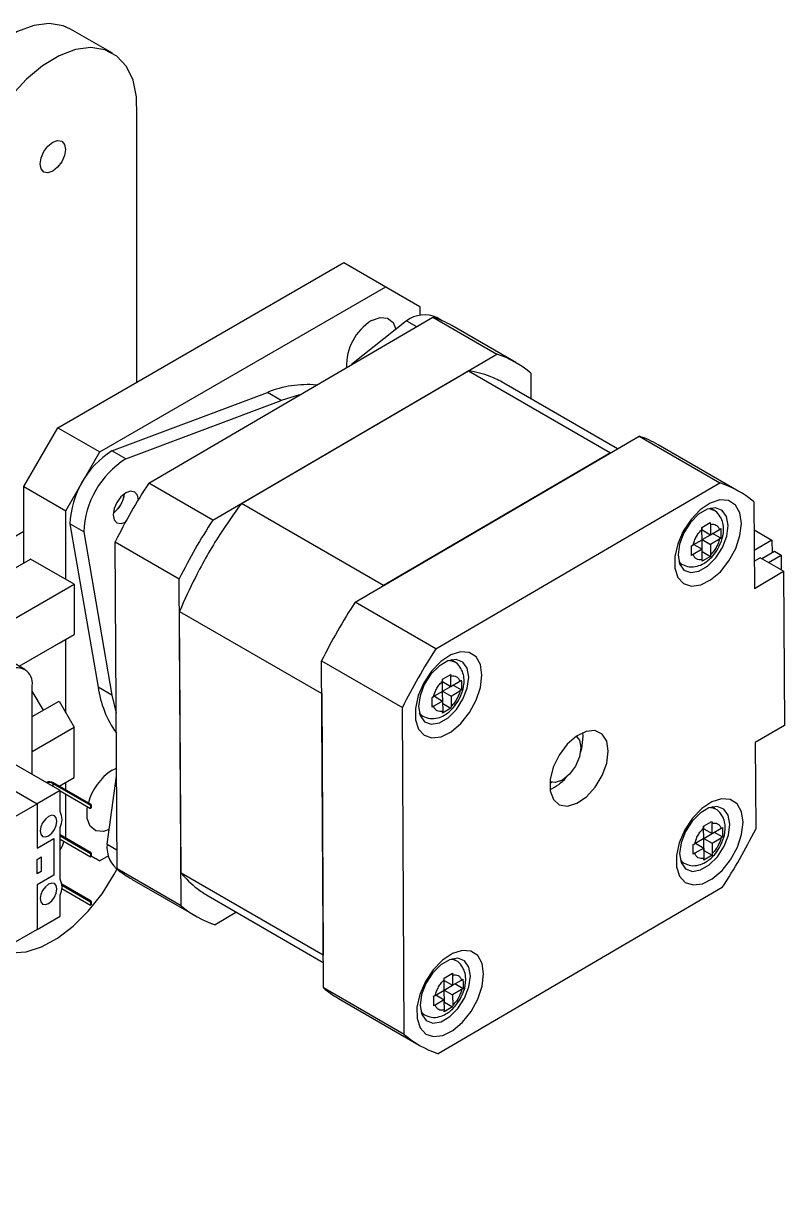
# Model space of a CAD drawing. Header units: millimetres. Extents: x 71 to 341, y 55 to 259.
# Drawn here: x 277 to 341.3, y 133.6 to 232.8 of the extents above; entities that cross this region are included whole.
import ezdxf

# ---------------------------------------------------------------- set-up
doc = ezdxf.new("R2010")
doc.units = ezdxf.units.MM

msp = doc.modelspace()

# ---------------------------------------------------------------- linework, layer by layer
at = {"color": 7, "linetype": 'Continuous', "lineweight": 25}
for p, q in [((284.564, 230.332), (281.028, 232.373)), ((286.63, 202.556), (286.63, 225.057)), ((279.95, 198.7), (304.121, 212.654)), ((304.121, 212.654), (307.657, 210.613)), ((283.485, 196.659), (307.657, 210.613)), ((307.657, 210.613), (310.526, 208.955)), ((310.526, 208.955), (310.526, 208.183)), ((287.634, 194.024), (311.634, 208.054)), ((309.418, 207.735), (304.763, 204.037)), ((309.418, 207.735), (310.258, 207.25)), ((311.634, 208.054), (317.043, 204.931)), ((312.424, 207.741), (311.969, 208.004)), ((318.636, 204.207), (313.227, 207.33)), ((293.044, 190.902), (317.043, 204.931)), ((295.459, 192.305), (314.642, 203.52)), ((314.642, 203.52), (326.649, 196.588)), ((316.464, 203.035), (316.463, 203.034)), ((316.471, 203.031), (316.464, 203.035)), ((327.244, 196.928), (317.636, 202.475)), ((319.91, 203.317), (319.922, 201.155)), ((284.514, 196.75), (297.651, 201.682)), ((298.817, 201.009), (297.651, 201.682)), ((300.373, 201.471), (298.817, 201.009)), ((285.681, 196.077), (298.817, 201.009)), ((277.08, 193.729), (279.95, 198.7)), ((279.95, 198.7), (283.485, 196.659)), ((305.064, 183.962), (329.064, 197.992)), ((329.064, 197.992), (335.888, 194.053)), ((280.616, 191.688), (283.485, 196.659)), ((285.681, 196.077), (284.514, 196.75)), ((326.649, 196.588), (307.466, 185.374)), ((337.48, 193.328), (330.657, 197.268)), ((277.08, 193.729), (280.616, 191.688)), ((277.08, 187.286), (277.08, 193.729)), ((293.044, 190.902), (287.634, 194.024)), ((311.888, 180.023), (335.888, 194.053)), ((280.616, 185.898), (280.616, 191.688)), ((307.466, 185.374), (295.459, 192.305)), ((335.349, 191.753), (335.086, 191.905)), ((338.755, 192.439), (338.795, 185.137)), ((282.132, 189.904), (280.965, 190.577)), ((280.965, 190.577), (283.344, 176.798)), ((334.359, 190.274), (335.066, 190.687)), ((335.066, 190.687), (335.077, 190.536)), ((335.077, 190.536), (335.082, 189.664)), ((271.724, 186.887), (277.08, 189.979)), ((282.132, 189.904), (284.511, 176.124)), ((293.655, 189.701), (293.639, 189.692)), ((293.639, 189.692), (293.646, 189.688)), ((334.37, 190.123), (334.359, 190.274)), ((334.375, 189.25), (334.37, 190.123)), ((334.375, 190.072), (334.374, 190.282)), ((334.375, 190.072), (335.082, 189.664)), ((334.38, 189.258), (335.078, 189.666)), ((335.082, 189.664), (335.84, 190.107)), ((335.96, 189.372), (335.268, 189.772)), ((335.84, 190.107), (335.956, 190.186)), ((338.768, 190.082), (340.28, 189.209)), ((284.803, 189.079), (290.212, 185.956)), ((284.955, 161.453), (284.803, 189.079)), ((333.481, 188.739), (333.617, 188.807)), ((333.481, 188.733), (333.56, 188.779)), ((333.617, 188.807), (334.375, 189.25)), ((333.677, 188.842), (334.38, 188.436)), ((334.385, 188.24), (334.38, 189.258)), ((334.38, 189.258), (335.087, 188.85)), ((335.845, 189.293), (335.087, 188.85)), ((335.087, 188.85), (335.091, 187.977)), ((335.96, 189.372), (335.845, 189.293)), ((340.28, 189.209), (338.777, 188.331)), ((340.28, 189.209), (340.285, 188.15)), ((100.869, 85.561), (277.646, 187.612)), ((281.323, 185.489), (277.646, 187.612)), ((333.621, 187.993), (333.485, 187.926)), ((334.38, 188.436), (333.621, 187.993)), ((335.082, 187.838), (334.375, 187.425)), ((334.375, 187.425), (334.384, 187.563)), ((334.384, 187.563), (334.38, 188.436)), ((334.381, 188.238), (334.385, 188.24)), ((334.385, 188.24), (335.082, 187.838)), ((335.091, 187.977), (335.082, 187.838)), ((338.782, 187.43), (339.29, 187.727)), ((341.27, 186.584), (339.29, 187.727)), ((339.427, 187.648), (340.496, 188.273)), ((339.993, 187.321), (341.062, 187.946)), ((340.496, 188.273), (341.062, 187.946)), ((341.062, 187.946), (341.069, 186.7)), ((332.436, 187.315), (332.699, 187.163)), ((338.795, 185.137), (341.27, 186.584)), ((341.27, 186.584), (341.341, 173.561)), ((290.364, 158.33), (290.212, 185.956)), ((291.572, 186.065), (291.565, 186.069)), ((291.565, 186.069), (291.565, 186.051)), ((104.546, 83.438), (281.323, 185.489)), ((281.323, 185.489), (281.323, 181.243)), ((311.888, 180.023), (305.064, 183.962)), ((290.235, 183.18), (302.241, 176.249)), ((290.356, 161.098), (290.235, 183.18)), ((276.687, 178.567), (281.323, 181.243)), ((280.05, 180.508), (281.323, 181.243)), ((280.616, 174.629), (280.616, 180.835)), ((277.166, 178.29), (273.63, 180.331)), ((276.687, 178.567), (280.05, 180.508)), ((302.233, 179.017), (309.057, 175.078)), ((302.385, 151.391), (302.233, 179.017)), ((313.429, 178.939), (313.166, 179.091)), ((312.439, 177.46), (313.146, 177.873)), ((313.146, 177.873), (313.157, 177.722)), ((313.162, 176.85), (313.157, 177.722)), ((277.787, 169.426), (277.787, 176.917)), ((284.511, 176.124), (283.344, 176.798)), ((312.45, 177.309), (312.439, 177.46)), ((312.455, 176.436), (312.45, 177.309)), ((312.455, 177.258), (312.454, 177.468)), ((312.455, 177.258), (313.162, 176.85)), ((312.46, 176.444), (313.158, 176.852)), ((313.162, 176.85), (313.921, 177.293)), ((313.348, 176.958), (314.04, 176.558)), ((313.921, 177.293), (314.036, 177.372)), ((278.724, 174.844), (277.787, 176.466)), ((284.511, 176.124), (284.883, 174.601)), ((302.241, 176.249), (302.363, 154.167)), ((311.561, 175.925), (311.697, 175.993)), ((311.561, 175.919), (311.64, 175.965)), ((312.455, 176.436), (311.697, 175.993)), ((311.757, 176.028), (312.46, 175.622)), ((312.465, 175.426), (312.46, 176.444)), ((312.46, 176.444), (313.167, 176.036)), ((313.167, 176.036), (313.925, 176.479)), ((313.167, 176.036), (313.172, 175.163)), ((314.04, 176.558), (313.925, 176.479)), ((277.787, 174.303), (280.05, 175.609)), ((280.05, 175.609), (281.323, 173.405)), ((309.208, 147.452), (309.057, 175.078)), ((311.701, 175.179), (311.565, 175.111)), ((312.46, 175.622), (311.701, 175.179)), ((313.162, 175.024), (312.455, 174.611)), ((312.455, 174.611), (312.464, 174.749)), ((312.46, 175.622), (312.464, 174.749)), ((312.461, 175.424), (312.465, 175.426)), ((312.465, 175.426), (313.162, 175.024)), ((313.172, 175.163), (313.162, 175.024)), ((310.516, 174.501), (310.779, 174.349)), ((277.787, 171.364), (281.323, 173.405)), ((281.323, 169.159), (281.323, 173.405)), ((324.335, 172.616), (324.313, 172.969)), ((341.341, 173.561), (338.866, 172.114)), ((323.875, 172.537), (323.762, 172.665)), ((338.866, 172.114), (338.906, 164.812)), ((280.139, 168.069), (275.896, 170.518)), ((284.525, 169.782), (284.908, 169.963)), ((273.951, 169.396), (278.194, 166.946)), ((282.773, 166.875), (279.591, 168.712)), ((280.07, 168.435), (281.323, 169.159)), ((280.616, 168.12), (280.616, 168.75)), ((284.11, 163.529), (284.912, 169.286)), ((321.516, 168.775), (321.683, 168.741)), ((280.139, 168.069), (278.194, 166.946)), ((279.52, 168.671), (282.702, 166.834)), ((280.139, 166.287), (280.139, 168.069)), ((280.139, 168.028), (282.702, 166.548)), ((280.616, 164.037), (280.616, 167.752)), ((275.366, 165.314), (278.194, 166.946)), ((278.194, 166.946), (278.194, 163.19)), ((282.702, 166.834), (282.773, 166.875)), ((282.702, 166.834), (282.702, 166.548)), ((282.773, 166.875), (282.773, 166.589)), ((282.702, 166.548), (282.773, 166.589)), ((335.487, 166.521), (335.224, 166.673)), ((280.139, 160.572), (280.139, 164.951)), ((334.498, 165.041), (335.205, 165.455)), ((334.509, 164.891), (334.498, 165.041)), ((334.514, 164.018), (334.509, 164.891)), ((334.514, 164.839), (334.512, 165.05)), ((334.514, 164.839), (335.221, 164.431)), ((335.205, 165.455), (335.216, 165.304)), ((335.221, 164.431), (335.216, 165.304)), ((335.221, 164.431), (335.979, 164.875)), ((335.979, 164.875), (336.094, 164.954)), ((278.194, 163.19), (279.608, 164.007)), ((279.608, 164.007), (279.608, 160.904)), ((282.773, 162.792), (280.139, 164.313)), ((280.139, 164.231), (282.702, 162.751)), ((280.139, 163.945), (282.702, 162.465)), ((334.514, 164.018), (333.755, 163.575)), ((334.518, 164.026), (335.216, 164.434)), ((334.524, 163.008), (334.518, 164.026)), ((334.518, 164.026), (335.225, 163.617)), ((335.225, 163.617), (335.983, 164.061)), ((335.406, 164.54), (336.099, 164.14)), ((336.099, 164.14), (335.983, 164.061)), ((282.702, 162.751), (282.773, 162.792)), ((282.702, 162.751), (282.702, 162.465)), ((282.773, 162.792), (282.773, 162.506)), ((284.11, 163.529), (284.946, 163.046)), ((333.619, 163.507), (333.755, 163.575)), ((333.62, 163.5), (333.698, 163.546)), ((333.76, 162.761), (333.624, 162.693)), ((334.518, 163.204), (333.76, 162.761)), ((333.815, 163.61), (334.518, 163.204)), ((334.518, 163.204), (334.523, 162.331)), ((334.519, 163.005), (334.524, 163.008)), ((334.524, 163.008), (335.22, 162.606)), ((335.225, 163.617), (335.23, 162.744)), ((278.194, 162.251), (278.548, 162.455)), ((278.194, 161.026), (278.194, 162.251)), ((278.548, 162.455), (278.548, 161.231)), ((282.702, 162.465), (282.773, 162.506)), ((283.485, 162.119), (282.773, 162.531)), ((282.773, 162.53), (283.485, 162.119)), ((284.231, 162.549), (283.485, 162.119)), ((332.574, 162.083), (332.837, 161.931)), ((335.22, 162.606), (334.513, 162.192)), ((334.513, 162.192), (334.523, 162.331)), ((335.23, 162.744), (335.22, 162.606)), ((278.548, 161.231), (278.194, 161.026)), ((279.608, 160.904), (278.194, 160.087)), ((290.364, 158.33), (284.955, 161.453)), ((285.153, 161.237), (285.47, 161.054)), ((302.363, 154.167), (290.356, 161.098)), ((278.194, 160.087), (278.194, 156.331)), ((280.283, 159.779), (282.702, 158.383)), ((282.773, 158.709), (280.29, 160.142)), ((280.296, 160.057), (282.702, 158.669)), ((286.229, 160.563), (291.638, 157.44)), ((291.71, 159.796), (291.71, 159.795)), ((291.71, 159.795), (291.717, 159.791)), ((336.075, 159.867), (312.076, 145.837)), ((280.139, 157.454), (280.139, 159.235)), ((292.638, 159.173), (302.373, 153.553)), ((282.702, 158.669), (282.773, 158.709)), ((282.702, 158.669), (282.702, 158.383)), ((282.702, 158.383), (282.773, 158.424)), ((282.773, 158.709), (282.773, 158.424)), ((278.194, 156.331), (280.139, 157.454)), ((295.051, 157.78), (293.231, 156.716)), ((278.194, 156.331), (275.366, 154.699)), ((313.567, 153.707), (313.304, 153.859)), ((312.578, 152.227), (313.285, 152.641)), ((312.589, 152.077), (312.578, 152.227)), ((312.594, 151.204), (312.589, 152.077)), ((312.594, 152.025), (312.593, 152.236)), ((312.594, 152.025), (313.301, 151.617)), ((313.285, 152.641), (313.296, 152.49)), ((313.296, 152.49), (313.301, 151.617)), ((313.301, 151.617), (314.059, 152.061)), ((314.059, 152.061), (314.174, 152.14)), ((309.208, 147.452), (302.385, 151.391)), ((311.835, 150.761), (312.594, 151.204)), ((312.598, 151.211), (313.296, 151.62)), ((312.604, 150.194), (312.598, 151.211)), ((312.598, 151.211), (313.305, 150.803)), ((314.064, 151.247), (313.305, 150.803)), ((314.179, 151.326), (313.486, 151.726)), ((314.179, 151.326), (314.064, 151.247)), ((303.659, 150.501), (310.483, 146.562)), ((311.7, 150.693), (311.835, 150.761)), ((311.7, 150.686), (311.778, 150.732)), ((311.84, 149.947), (311.704, 149.879)), ((312.598, 150.39), (311.84, 149.947)), ((311.895, 150.796), (312.598, 150.39)), ((312.603, 149.517), (312.598, 150.39)), ((312.599, 150.191), (312.604, 150.194)), ((312.604, 150.194), (313.301, 149.792)), ((313.31, 149.93), (313.301, 149.792)), ((313.305, 150.803), (313.31, 149.93)), ((310.655, 149.269), (310.917, 149.117)), ((313.301, 149.792), (312.593, 149.378)), ((312.593, 149.378), (312.603, 149.517))]:
    msp.add_line(p, q, dxfattribs=at)
at = {"color": 8, "linetype": 'Continuous', "lineweight": 25}
msp.add_line((279.52, 168.671), (279.52, 168.426), dxfattribs=at)
at = {"color": 7, "linetype": 'Continuous', "lineweight": 25, "flags": 128}
for points in [[(281.028, 232.373), (280.392, 232.657), (279.211, 232.845), (277.907, 232.678), (276.528, 232.162), (275.128, 231.317), (273.762, 230.177), (272.481, 228.784), (271.336, 227.193), (270.37, 225.466)], [(286.63, 225.057), (286.603, 226.657), (286.302, 228.062), (285.74, 229.219), (284.938, 230.081), (283.927, 230.616), (282.747, 230.804), (281.442, 230.637), (280.063, 230.121), (278.664, 229.276), (277.297, 228.136), (276.017, 226.743), (274.871, 225.152), (273.905, 223.425)], [(280.584, 222.213), (280.503, 221.698), (280.273, 221.167), (279.929, 220.703), (279.523, 220.376), (279.117, 220.235), (278.773, 220.301), (278.543, 220.566), (278.463, 220.988), (278.543, 221.504), (278.773, 222.034), (279.117, 222.498), (279.523, 222.825), (279.929, 222.966), (280.273, 222.9), (280.503, 222.635), (280.584, 222.213)], [(306.446, 207.749), (307.171, 208.021), (307.809, 207.963), (308.283, 207.585), (308.518, 207.02)], [(286.752, 192.628), (286.671, 193.009), (286.44, 193.272), (286.095, 193.337), (285.689, 193.195), (285.283, 192.866), (284.94, 192.401), (284.711, 191.871), (284.631, 191.356)], [(337.701, 190.622), (337.57, 191.508), (337.199, 192.168), (336.622, 192.545), (335.889, 192.603), (335.066, 192.339), (334.225, 191.774), (333.443, 190.961), (332.787, 189.971), (332.316, 188.891), (332.073, 187.819), (332.078, 186.848), (332.332, 186.066), (332.811, 185.542), (333.474, 185.322), (334.26, 185.426), (335.101, 185.845), (335.922, 186.542), (336.65, 187.454), (337.219, 188.5), (337.58, 189.589), (337.701, 190.622)], [(336.585, 190.444), (336.453, 191.204), (336.08, 191.723), (335.513, 191.939), (334.819, 191.824), (334.082, 191.393), (333.392, 190.699), (332.83, 189.824), (332.466, 188.874), (332.343, 187.964), (332.475, 187.204), (332.848, 186.684), (333.415, 186.469), (334.109, 186.584), (334.846, 187.015), (335.536, 187.709), (336.098, 188.584), (336.462, 189.534), (336.585, 190.444)], [(284.631, 191.356), (284.713, 190.935), (284.944, 190.671), (285.289, 190.606), (285.659, 190.729)], [(315.781, 177.808), (315.65, 178.694), (315.279, 179.354), (314.702, 179.731), (313.969, 179.789), (313.146, 179.524), (312.306, 178.96), (311.523, 178.147), (310.867, 177.157), (310.396, 176.077), (310.153, 175.005), (310.158, 174.034), (310.412, 173.252), (310.891, 172.728), (311.554, 172.508), (312.34, 172.612), (313.182, 173.031), (314.002, 173.728), (314.73, 174.64), (315.299, 175.686), (315.66, 176.775), (315.781, 177.808)], [(314.665, 177.63), (314.533, 178.39), (314.161, 178.909), (313.593, 179.125), (312.899, 179.01), (312.163, 178.579), (311.472, 177.885), (310.911, 177.01), (310.546, 176.06), (310.423, 175.15), (310.555, 174.389), (310.928, 173.87), (311.495, 173.655), (312.189, 173.77), (312.926, 174.201), (313.616, 174.895), (314.178, 175.77), (314.542, 176.72), (314.665, 177.63)], [(326.456, 171.392), (326.317, 172.238), (325.925, 172.837), (325.322, 173.121), (324.574, 173.062), (323.762, 172.665), (322.973, 171.973), (322.294, 171.061), (321.798, 170.029), (321.538, 168.987), (321.543, 168.049), (321.812, 167.317), (322.317, 166.869), (323.002, 166.755), (323.793, 166.987), (324.604, 167.539), (325.348, 168.351), (325.944, 169.337), (326.327, 170.388), (326.456, 171.392)], [(323.746, 172.654), (324.022, 172.309), (324.146, 171.684), (324.029, 170.919), (323.69, 170.129), (323.181, 169.436), (322.577, 168.945), (321.973, 168.73), (321.518, 168.794)], [(324.114, 171.289), (324.206, 171.613), (324.335, 172.616)], [(337.839, 165.389), (337.708, 166.276), (337.338, 166.936), (336.76, 167.312), (336.027, 167.371), (335.204, 167.106), (334.364, 166.542), (333.581, 165.729), (332.925, 164.738), (332.455, 163.659), (332.211, 162.586), (332.217, 161.616), (332.47, 160.834), (332.95, 160.309), (333.612, 160.09), (334.399, 160.194), (335.24, 160.613), (336.061, 161.309), (336.788, 162.221), (337.358, 163.268), (337.719, 164.356), (337.839, 165.389)], [(278.459, 164.65), (278.513, 164.368), (278.666, 164.192), (278.896, 164.147), (279.166, 164.242), (279.437, 164.46), (279.666, 164.769), (279.82, 165.123), (279.874, 165.466), (279.82, 165.748), (279.666, 165.924), (279.437, 165.969), (279.166, 165.875), (278.896, 165.656), (278.666, 165.347), (278.513, 164.993), (278.459, 164.65)], [(284.281, 164.759), (283.8, 164.612), (283.162, 164.669), (282.688, 165.047), (282.436, 165.701), (282.436, 166.552), (282.458, 166.689)], [(336.724, 165.212), (336.591, 165.972), (336.219, 166.491), (335.652, 166.706), (334.958, 166.592), (334.221, 166.161), (333.53, 165.466), (332.969, 164.591), (332.605, 163.642), (332.481, 162.732), (332.614, 161.971), (332.986, 161.452), (333.554, 161.237), (334.247, 161.352), (334.984, 161.782), (335.675, 162.477), (336.236, 163.352), (336.6, 164.302), (336.724, 165.212)], [(276.022, 154.349), (277.259, 154.447), (278.575, 154.869), (279.922, 155.599), (281.253, 156.612), (282.521, 157.872), (283.68, 159.335), (284.691, 160.948), (284.928, 161.392)], [(278.459, 158.934), (278.513, 158.653), (278.666, 158.476), (278.896, 158.432), (279.166, 158.526), (279.437, 158.744), (279.666, 159.054), (279.82, 159.407), (279.874, 159.75), (279.82, 160.032), (279.666, 160.208), (279.437, 160.253), (279.166, 160.159), (278.896, 159.94), (278.666, 159.631), (278.513, 159.278), (278.459, 158.934)], [(315.919, 152.575), (315.788, 153.462), (315.418, 154.122), (314.84, 154.498), (314.108, 154.557), (313.284, 154.292), (312.444, 153.728), (311.661, 152.915), (311.005, 151.924), (310.535, 150.845), (310.291, 149.772), (310.297, 148.802), (310.55, 148.02), (311.03, 147.495), (311.692, 147.276), (312.479, 147.38), (313.32, 147.799), (314.141, 148.495), (314.868, 149.407), (315.438, 150.454), (315.799, 151.542), (315.919, 152.575)], [(314.804, 152.398), (314.671, 153.158), (314.299, 153.677), (313.732, 153.892), (313.038, 153.778), (312.301, 153.347), (311.61, 152.652), (311.049, 151.777), (310.685, 150.827), (310.561, 149.918), (310.694, 149.157), (311.066, 148.638), (311.634, 148.423), (312.328, 148.538), (313.064, 148.968), (313.755, 149.663), (314.316, 150.538), (314.681, 151.488), (314.804, 152.398)]]:
    msp.add_lwpolyline(points, dxfattribs=at)
at = {"color": 8, "linetype": 'Continuous', "lineweight": 25, "flags": 128}
for points in [[(334.963, 191.873), (335.143, 191.84), (335.347, 191.754)], [(332.705, 187.159), (332.647, 187.195), (332.402, 187.438)], [(313.043, 179.059), (313.224, 179.025), (313.427, 178.94)], [(310.785, 174.345), (310.727, 174.381), (310.482, 174.624)], [(335.101, 166.64), (335.282, 166.607), (335.486, 166.522)], [(332.844, 161.927), (332.785, 161.963), (332.541, 162.205)], [(313.181, 153.826), (313.362, 153.793), (313.566, 153.708)], [(310.924, 149.113), (310.866, 149.149), (310.621, 149.391)]]:
    msp.add_lwpolyline(points, dxfattribs=at)
at = {"color": 7, "linetype": 'Continuous', "lineweight": 25}
for centre, radius, start, end in [((308.8, 203.957), 4.463, 121.83408, 182.14739), ((310.919, 205.73), 2.505, 65.21617, 126.82003), ((308.681, 199.448), 9.099, 60.02803, 71.06471), ((314.106, 196.36), 9.061, 50.16019, 71.08325), ((313.261, 194.68), 8.947, 68.97377, 81.12321), ((313.442, 195.205), 8.393, 60.01607, 68.89124), ((301.035, 193.393), 8.953, 85.02028, 112.21154), ((326.111, 189.386), 9.099, 60.02803, 71.06471), ((288.695, 190.24), 7.738, 122.70983, 177.49923), ((289.862, 189.566), 7.738, 122.70983, 177.49923), ((326.636, 168.413), 46.66, 146.70819, 153.70994), ((332.95, 185.482), 9.061, 50.16019, 71.08325), ((283.23, 193.393), 2.365, 306.51318, 353.49219), ((283.227, 193.396), 2.369, 306.53263, 352.99979), ((329.393, 166.873), 42.407, 143.14941, 147.45216), ((332.046, 165.29), 46.66, 146.70819, 153.70994), ((330.083, 166.423), 43.238, 147.44213, 152.97599), ((329.207, 166.862), 42.251, 152.96672, 157.28006), ((344.066, 158.351), 46.66, 146.70819, 153.70994), ((350.89, 154.412), 46.66, 146.70819, 153.70994), ((276.494, 177.127), 1.31, 350.78596, 129.20329), ((292.138, 178.063), 8.885, 188.18345, 215.3496), ((287.095, 165.827), 4.716, 123.01571, 165.42233), ((279.234, 168.014), 0.784, 62.94971, 110.36047), ((279.235, 168.12), 0.62, 62.66487, 108.9291), ((319.934, 171.694), 3.89, 294.20998, 319.32639), ((278.842, 165.619), 1.459, 332.73933, 27.26067), ((297.073, 185.479), 46.66, 326.70819, 333.70994), ((278.079, 164.398), 2.469, 326.50977, 344.97244), ((286.624, 163.289), 2.525, 174.54994, 234.38061), ((290.77, 168.424), 9.078, 230.16431, 239.98491), ((297.136, 166.793), 8.855, 220.02656, 232.26052), ((278.842, 159.904), 1.459, 332.73933, 27.26067), ((296.827, 166.427), 8.377, 232.34274, 239.99448), ((296.169, 165.287), 9.061, 230.16019, 251.08325), ((308.2, 158.362), 9.078, 230.16431, 239.98491), ((315.013, 154.409), 9.061, 230.16019, 251.08325)]:
    msp.add_arc(centre, radius, start, end, dxfattribs=at)
for points, knots in [([(335.715, 188.482), (335.854, 188.766), (336.048, 189.161), (336.176, 189.761), (336.209, 190.252), (336.119, 190.816), (335.852, 191.329), (335.564, 191.674), (335.355, 191.743), (335.343, 191.747)], [0, 0, 0, 0, 0.240239, 0.333484, 0.487288, 0.64447, 0.811791, 0.988818, 1, 1, 1, 1]), ([(335.077, 190.536), (335.164, 190.548), (335.338, 190.571), (335.557, 190.493), (335.737, 190.347), (335.806, 190.187), (335.84, 190.107)], [0, 0, 0, 0, 0.250086, 0.500005, 0.750087, 1, 1, 1, 1]), ([(333.617, 188.807), (333.65, 188.927), (333.717, 189.166), (333.894, 189.521), (334.111, 189.853), (334.284, 190.033), (334.37, 190.123)], [0, 0, 0, 0, 0.250086, 0.500005, 0.750087, 1, 1, 1, 1]), ([(335.845, 189.293), (335.811, 189.173), (335.745, 188.934), (335.568, 188.579), (335.351, 188.246), (335.178, 188.067), (335.091, 187.977)], [0, 0, 0, 0, 0.250086, 0.500005, 0.750087, 1, 1, 1, 1]), ([(332.714, 187.165), (332.904, 187.082), (333.305, 186.904), (333.95, 186.977), (334.482, 187.2), (334.916, 187.504), (335.338, 187.906), (335.577, 188.27), (335.715, 188.482)], [0, 0, 0, 0, 0.176149, 0.372225, 0.539799, 0.66677, 0.806946, 1, 1, 1, 1]), ([(334.384, 187.563), (334.297, 187.552), (334.123, 187.529), (333.904, 187.607), (333.725, 187.753), (333.656, 187.913), (333.621, 187.993)], [0, 0, 0, 0, 0.250086, 0.500005, 0.750087, 1, 1, 1, 1]), ([(313.795, 175.668), (313.935, 175.952), (314.128, 176.347), (314.256, 176.947), (314.289, 177.438), (314.199, 178.002), (313.932, 178.515), (313.644, 178.86), (313.435, 178.929), (313.423, 178.933)], [0, 0, 0, 0, 0.240239, 0.333484, 0.487288, 0.64447, 0.811791, 0.988818, 1, 1, 1, 1]), ([(313.157, 177.722), (313.244, 177.734), (313.418, 177.757), (313.637, 177.679), (313.817, 177.533), (313.886, 177.373), (313.921, 177.293)], [0, 0, 0, 0, 0.249913, 0.499995, 0.749914, 1, 1, 1, 1]), ([(311.697, 175.993), (311.73, 176.113), (311.797, 176.352), (311.974, 176.707), (312.191, 177.039), (312.364, 177.219), (312.45, 177.309)], [0, 0, 0, 0, 0.249913, 0.499995, 0.749914, 1, 1, 1, 1]), ([(310.795, 174.351), (310.984, 174.268), (311.386, 174.09), (312.03, 174.162), (312.562, 174.386), (312.996, 174.69), (313.418, 175.092), (313.657, 175.456), (313.795, 175.668)], [0, 0, 0, 0, 0.176149, 0.372225, 0.539799, 0.66677, 0.806946, 1, 1, 1, 1]), ([(313.925, 176.479), (313.892, 176.359), (313.825, 176.12), (313.648, 175.765), (313.431, 175.432), (313.258, 175.253), (313.172, 175.163)], [0, 0, 0, 0, 0.249913, 0.499995, 0.749914, 1, 1, 1, 1]), ([(312.464, 174.749), (312.378, 174.738), (312.204, 174.715), (311.985, 174.792), (311.805, 174.939), (311.736, 175.099), (311.701, 175.179)], [0, 0, 0, 0, 0.249913, 0.499995, 0.749914, 1, 1, 1, 1]), ([(335.853, 163.25), (335.993, 163.534), (336.187, 163.929), (336.314, 164.529), (336.347, 165.02), (336.257, 165.584), (335.991, 166.097), (335.702, 166.441), (335.494, 166.511), (335.481, 166.515)], [0, 0, 0, 0, 0.240239, 0.333484, 0.487288, 0.64447, 0.811791, 0.988818, 1, 1, 1, 1]), ([(333.755, 163.575), (333.789, 163.694), (333.856, 163.934), (334.032, 164.289), (334.249, 164.621), (334.422, 164.801), (334.509, 164.891)], [0, 0, 0, 0, 0.249913, 0.499995, 0.749914, 1, 1, 1, 1]), ([(335.216, 165.304), (335.303, 165.316), (335.477, 165.339), (335.696, 165.261), (335.875, 165.115), (335.944, 164.955), (335.979, 164.875)], [0, 0, 0, 0, 0.249913, 0.499995, 0.749914, 1, 1, 1, 1]), ([(335.983, 164.061), (335.95, 163.941), (335.883, 163.701), (335.706, 163.347), (335.49, 163.014), (335.317, 162.834), (335.23, 162.744)], [0, 0, 0, 0, 0.249913, 0.499995, 0.749914, 1, 1, 1, 1]), ([(332.853, 161.933), (333.043, 161.849), (333.444, 161.672), (334.088, 161.744), (334.621, 161.967), (335.055, 162.272), (335.477, 162.673), (335.715, 163.038), (335.853, 163.25)], [0, 0, 0, 0, 0.176149, 0.372225, 0.539799, 0.66677, 0.806946, 1, 1, 1, 1]), ([(334.523, 162.331), (334.436, 162.32), (334.262, 162.296), (334.043, 162.374), (333.863, 162.521), (333.794, 162.681), (333.76, 162.761)], [0, 0, 0, 0, 0.249913, 0.499995, 0.749914, 1, 1, 1, 1]), ([(313.933, 150.436), (314.073, 150.72), (314.267, 151.115), (314.394, 151.715), (314.427, 152.206), (314.338, 152.77), (314.071, 153.283), (313.782, 153.627), (313.574, 153.697), (313.562, 153.701)], [0, 0, 0, 0, 0.240239, 0.333484, 0.487288, 0.64447, 0.811791, 0.988818, 1, 1, 1, 1]), ([(311.835, 150.761), (311.869, 150.88), (311.936, 151.12), (312.113, 151.475), (312.329, 151.807), (312.502, 151.987), (312.589, 152.077)], [0, 0, 0, 0, 0.250086, 0.500005, 0.750087, 1, 1, 1, 1]), ([(313.296, 152.49), (313.383, 152.502), (313.557, 152.525), (313.776, 152.447), (313.955, 152.3), (314.025, 152.14), (314.059, 152.061)], [0, 0, 0, 0, 0.250086, 0.500005, 0.750087, 1, 1, 1, 1]), ([(314.064, 151.247), (314.03, 151.127), (313.963, 150.887), (313.786, 150.532), (313.57, 150.2), (313.397, 150.02), (313.31, 149.93)], [0, 0, 0, 0, 0.250086, 0.500005, 0.750087, 1, 1, 1, 1]), ([(310.933, 149.119), (311.123, 149.035), (311.524, 148.858), (312.169, 148.93), (312.701, 149.153), (313.135, 149.458), (313.557, 149.859), (313.795, 150.224), (313.933, 150.436)], [0, 0, 0, 0, 0.176149, 0.372225, 0.539799, 0.66677, 0.806946, 1, 1, 1, 1]), ([(312.603, 149.517), (312.516, 149.505), (312.342, 149.482), (312.123, 149.56), (311.944, 149.707), (311.874, 149.867), (311.84, 149.947)], [0, 0, 0, 0, 0.250086, 0.500005, 0.750087, 1, 1, 1, 1])]:
    msp.add_open_spline(points, degree=3, knots=knots, dxfattribs=at)
for points in [[(335.956, 190.186), (335.96, 190.049), (335.968, 189.773), (335.963, 189.506), (335.96, 189.372)], [(333.485, 187.926), (333.488, 188.059), (333.493, 188.327), (333.485, 188.602), (333.481, 188.739)], [(314.036, 177.372), (314.04, 177.235), (314.048, 176.959), (314.043, 176.692), (314.04, 176.558)], [(311.565, 175.111), (311.568, 175.245), (311.573, 175.513), (311.565, 175.788), (311.561, 175.925)], [(336.094, 164.954), (336.098, 164.816), (336.107, 164.541), (336.101, 164.274), (336.099, 164.14)], [(333.624, 162.693), (333.627, 162.827), (333.632, 163.094), (333.624, 163.37), (333.619, 163.507)], [(314.174, 152.14), (314.178, 152.002), (314.187, 151.727), (314.181, 151.46), (314.179, 151.326)], [(311.704, 149.879), (311.707, 150.013), (311.712, 150.28), (311.704, 150.556), (311.7, 150.693)]]:
    msp.add_open_spline(points, degree=3, dxfattribs=at)

doc.saveas('drawing.dxf')
